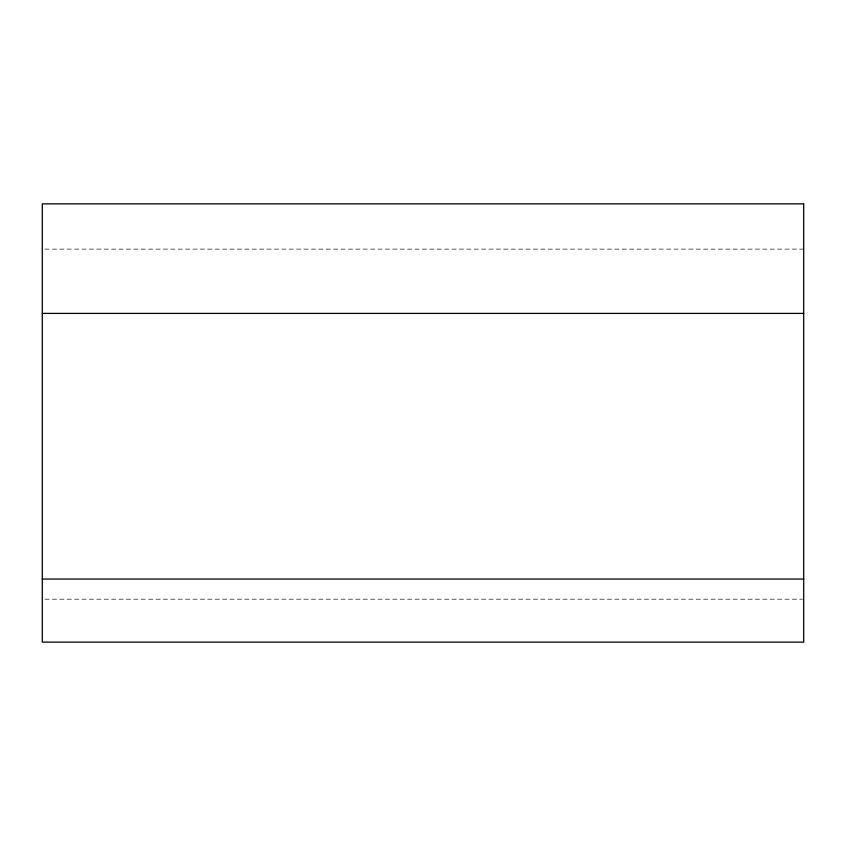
<?xml version="1.0" encoding="UTF-8"?>
<svg xmlns="http://www.w3.org/2000/svg" width="846" height="846" viewBox="0 0 846 846"><rect width="100%" height="100%" fill="white"/><g stroke="black" fill="none" stroke-linecap="round" stroke-linejoin="round"><path stroke-width="0.63" stroke-dasharray="4.23 3.17" d="M44.944 249.126L803.7 249.126M44.944 599.19L802.378 599.19"/><path stroke-width="1.27" d="M42.3 313.401L803.7 313.401M42.3 579.045L803.7 579.045M803.7 203.875L42.3 203.875L42.3 642.125L803.7 642.125L803.7 203.875"/></g></svg>
